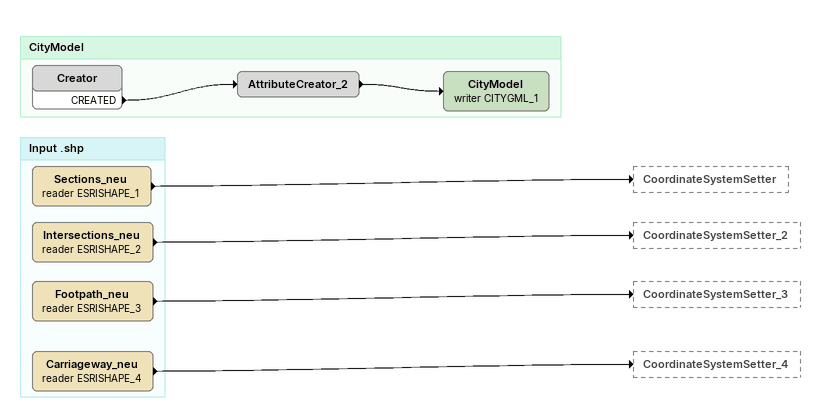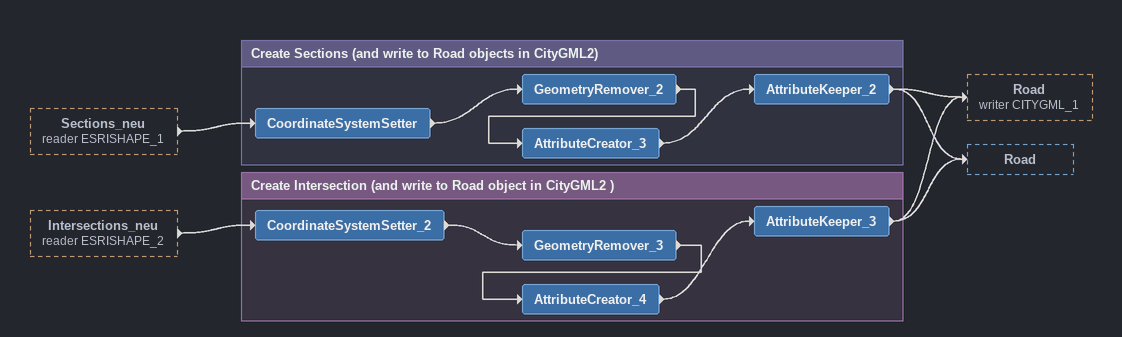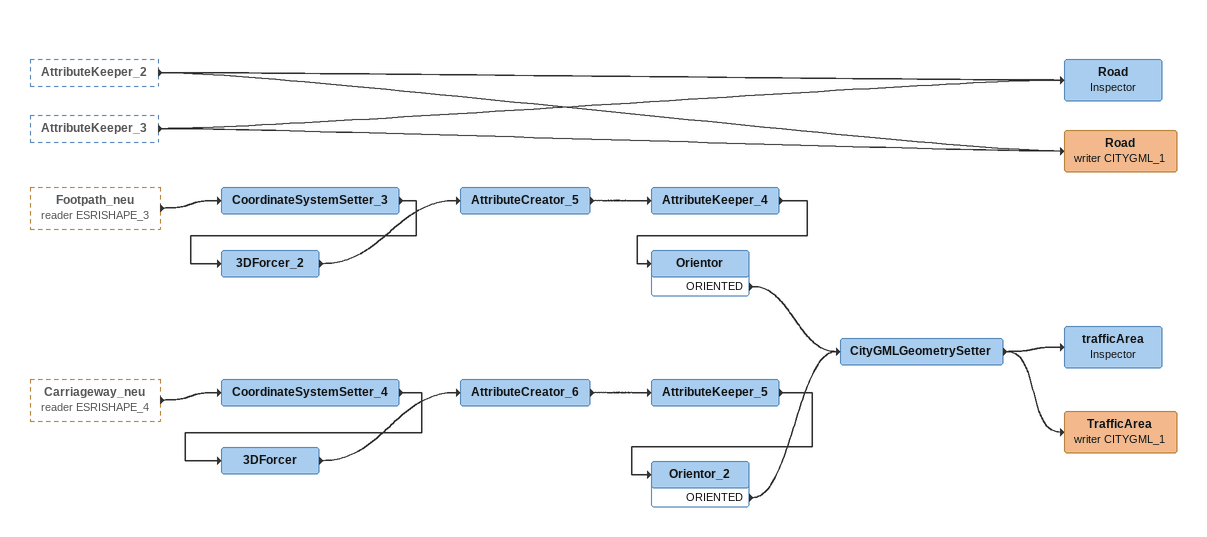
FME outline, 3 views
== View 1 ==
Bookmark: CityModel
Creator
    CREATED -> AttributeCreator_2
AttributeCreator_2
    -> CityModel (writer CITYGML_1)
CityModel (writer CITYGML_1)

Bookmark: Input .shp
Sections_neu (reader ESRISHAPE_1)
    -> CoordinateSystemSetter
Intersections_neu (reader ESRISHAPE_2)
    -> CoordinateSystemSetter_2
Footpath_neu (reader ESRISHAPE_3)
    -> CoordinateSystemSetter_3
Carriageway_neu (reader ESRISHAPE_4)
    -> CoordinateSystemSetter_4

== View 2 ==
Sections_neu (reader ESRISHAPE_1) [outside]
    -> CoordinateSystemSetter
Intersections_neu (reader ESRISHAPE_2) [outside]
    -> CoordinateSystemSetter_2

Bookmark: Create Sections (and write to Road objects in CityGML2)
CoordinateSystemSetter
    -> GeometryRemover_2
GeometryRemover_2
    -> AttributeCreator_3
AttributeCreator_3
    -> AttributeKeeper_2
AttributeKeeper_2
    -> Road (writer CITYGML_1)
    -> Road

Bookmark: Create Intersection (and write to Road object in CityGML2 )
CoordinateSystemSetter_2
    -> GeometryRemover_3
GeometryRemover_3
    -> AttributeCreator_4
AttributeCreator_4
    -> AttributeKeeper_3
AttributeKeeper_3
    -> Road (writer CITYGML_1)
    -> Road

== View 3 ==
AttributeKeeper_2 [outside]
    -> Road (writer CITYGML_1)
    -> Road
AttributeKeeper_3 [outside]
    -> Road (writer CITYGML_1)
    -> Road
Footpath_neu (reader ESRISHAPE_3) [outside]
    -> CoordinateSystemSetter_3
Carriageway_neu (reader ESRISHAPE_4) [outside]
    -> CoordinateSystemSetter_4
Road: Inspector
Road (writer CITYGML_1)
CoordinateSystemSetter_3
    -> 3DForcer_2
3DForcer_2
    -> AttributeCreator_5
AttributeCreator_5
    -> AttributeKeeper_4
AttributeKeeper_4
    -> Orientor
Orientor
    ORIENTED -> CityGMLGeometrySetter
CoordinateSystemSetter_4
    -> 3DForcer
3DForcer
    -> AttributeCreator_6
AttributeCreator_6
    -> AttributeKeeper_5
AttributeKeeper_5
    -> Orientor_2
Orientor_2
    ORIENTED -> CityGMLGeometrySetter
CityGMLGeometrySetter
    -> TrafficArea (writer CITYGML_1)
    -> trafficArea
trafficArea: Inspector
TrafficArea (writer CITYGML_1)
